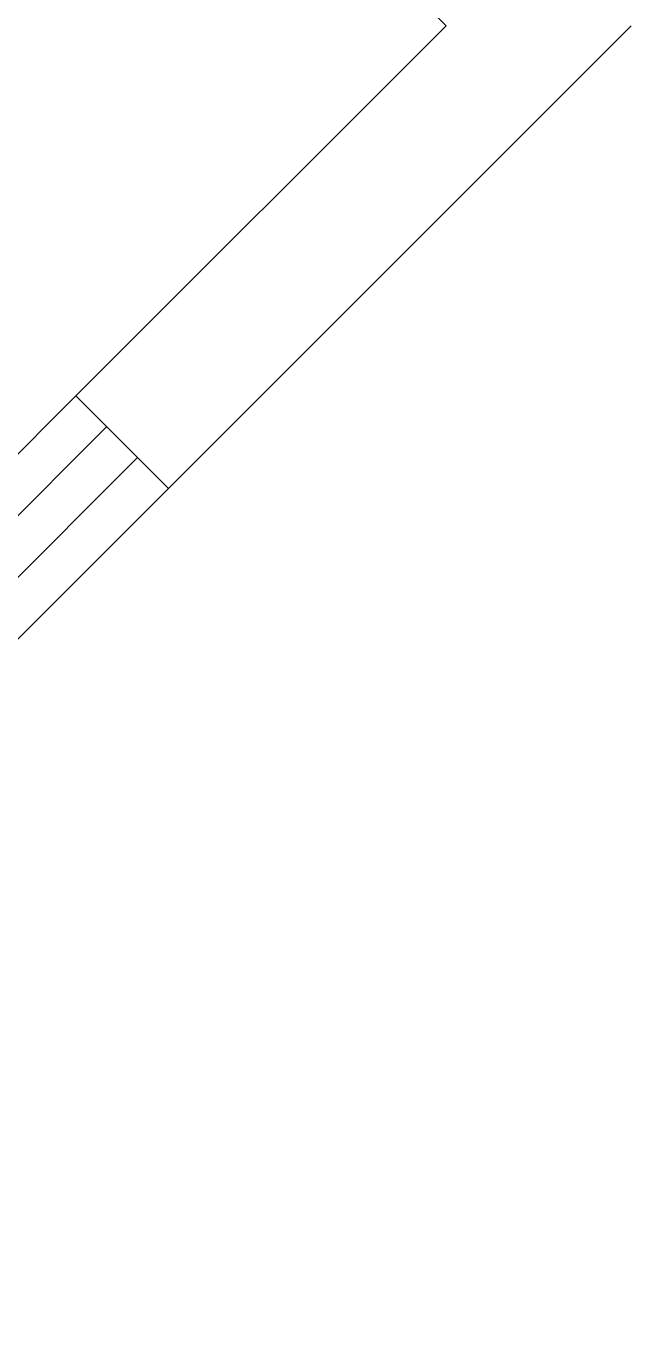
# Model space of a CAD drawing. Header units: millimetres. Extents: x 1316 to 28209, y 637 to 25771.
# Drawn here: x 25413 to 26338, y 12899 to 14878 of the extents above; entities that cross this region are included whole.
import ezdxf
from ezdxf.enums import TextEntityAlignment as Align

# ---------------------------------------------------------------- set-up
doc = ezdxf.new("R2010")
doc.units = ezdxf.units.MM
for name, color, linetype in [('WALL', 255, 'Continuous'), ('WINDOW', 2, 'Continuous'), ('WINDOW_TEXT', 7, 'Continuous')]:
    doc.layers.add(name, color=color, linetype=linetype)
doc.styles.add('SIMPLEX', font='SIMPLEX.SHX')

# ---------------------------------------------------------------- blocks, each defined once
blk = doc.blocks.new('_WBLK')
for p, q in [((-0.5, 0.5), (0.5, 0.5)), ((0.5, 0.1667), (-0.5, 0.1667)), ((0.5, -0.1667), (-0.5, -0.1667)), ((-0.5, -0.5), (0.5, -0.5))]:
    blk.add_line(p, q)
at = {"layer": 'WINDOW_TEXT', "style": 'SIMPLEX', "flags": 9}
blk.add_attdef('A', text='', height=1, dxfattribs=at).set_placement((0, 1.5), align=Align.MIDDLE)

msp = doc.modelspace()

# ---------------------------------------------------------------- linework, layer by layer
at = {"layer": 'WALL'}
for p, q in [((23969.1, 16964.4), (26055.1, 14878.4)), ((25489.4, 14312.8), (26055.1, 14878.4)), ((26337.9, 14878.4), (25630.8, 14171.3)), ((25489.4, 14312.8), (25630.8, 14171.3))]:
    msp.add_line(p, q, dxfattribs=at)

# ---------------------------------------------------------------- block references
at = {"layer": 'WINDOW', "xscale": 1799.999999999996, "yscale": 199.9999999999709, "zscale": 1800, "rotation": 225}
msp.add_blockref('_WBLK', (24923.7, 13605.7), dxfattribs=at)

doc.saveas('drawing.dxf')
